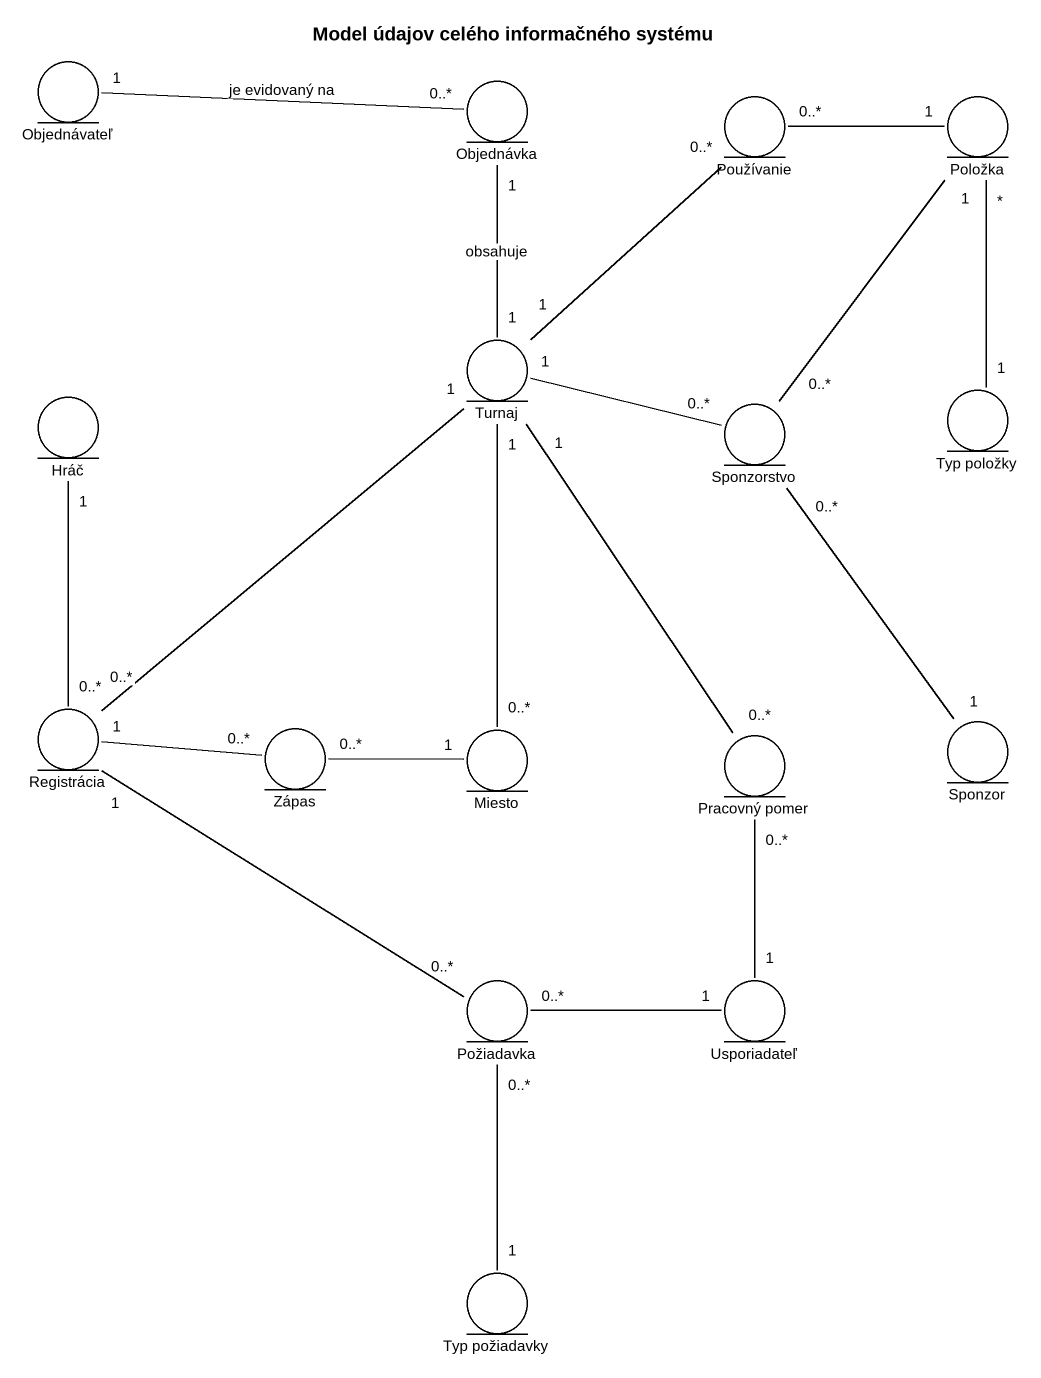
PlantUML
@startuml
title Model údajov celého informačného systému
entity Objednávateľ
entity Objednávka
entity Používanie
entity Položka
entity Turnaj
entity Hráč
entity Sponzorstvo
entity "Typ položky" as Typ_položky
entity Registrácia
entity Zápas
entity Miesto
entity "Pracovný pomer" as Pracovný_pomer
entity Sponzor
entity Požiadavka
entity Usporiadateľ
entity "Typ požiadavky" as Typ_požiadavky
Objednávateľ "1" -right- "0..*" Objednávka : je evidovaný na
Používanie "0..*" -right- "1" Položka
Položka "1" -- "0..*" Sponzorstvo
Položka "*" -- "1" Typ_položky
Turnaj "1" -up- "1" Objednávka : obsahuje
Turnaj "1" -up- "0..*" Používanie
Turnaj "1" -- "0..*" Miesto
Hráč "1" -- "0..*" Registrácia
Sponzorstvo "0..*" -left- "1" Turnaj
Sponzorstvo "0..*" -- "1" Sponzor
Registrácia "0..*" -up- "1" Turnaj
Registrácia "1" -right- "0..*" Zápas
Zápas "0..*" -right- "1" Miesto
Pracovný_pomer "0..*" -up- "1" Turnaj
Pracovný_pomer "0..*" -- "1" Usporiadateľ
Požiadavka "0..*" -up- "1" Registrácia
Požiadavka "0..*" -- "1" Typ_požiadavky
Usporiadateľ "1" -left- "0..*" Požiadavka
@enduml
